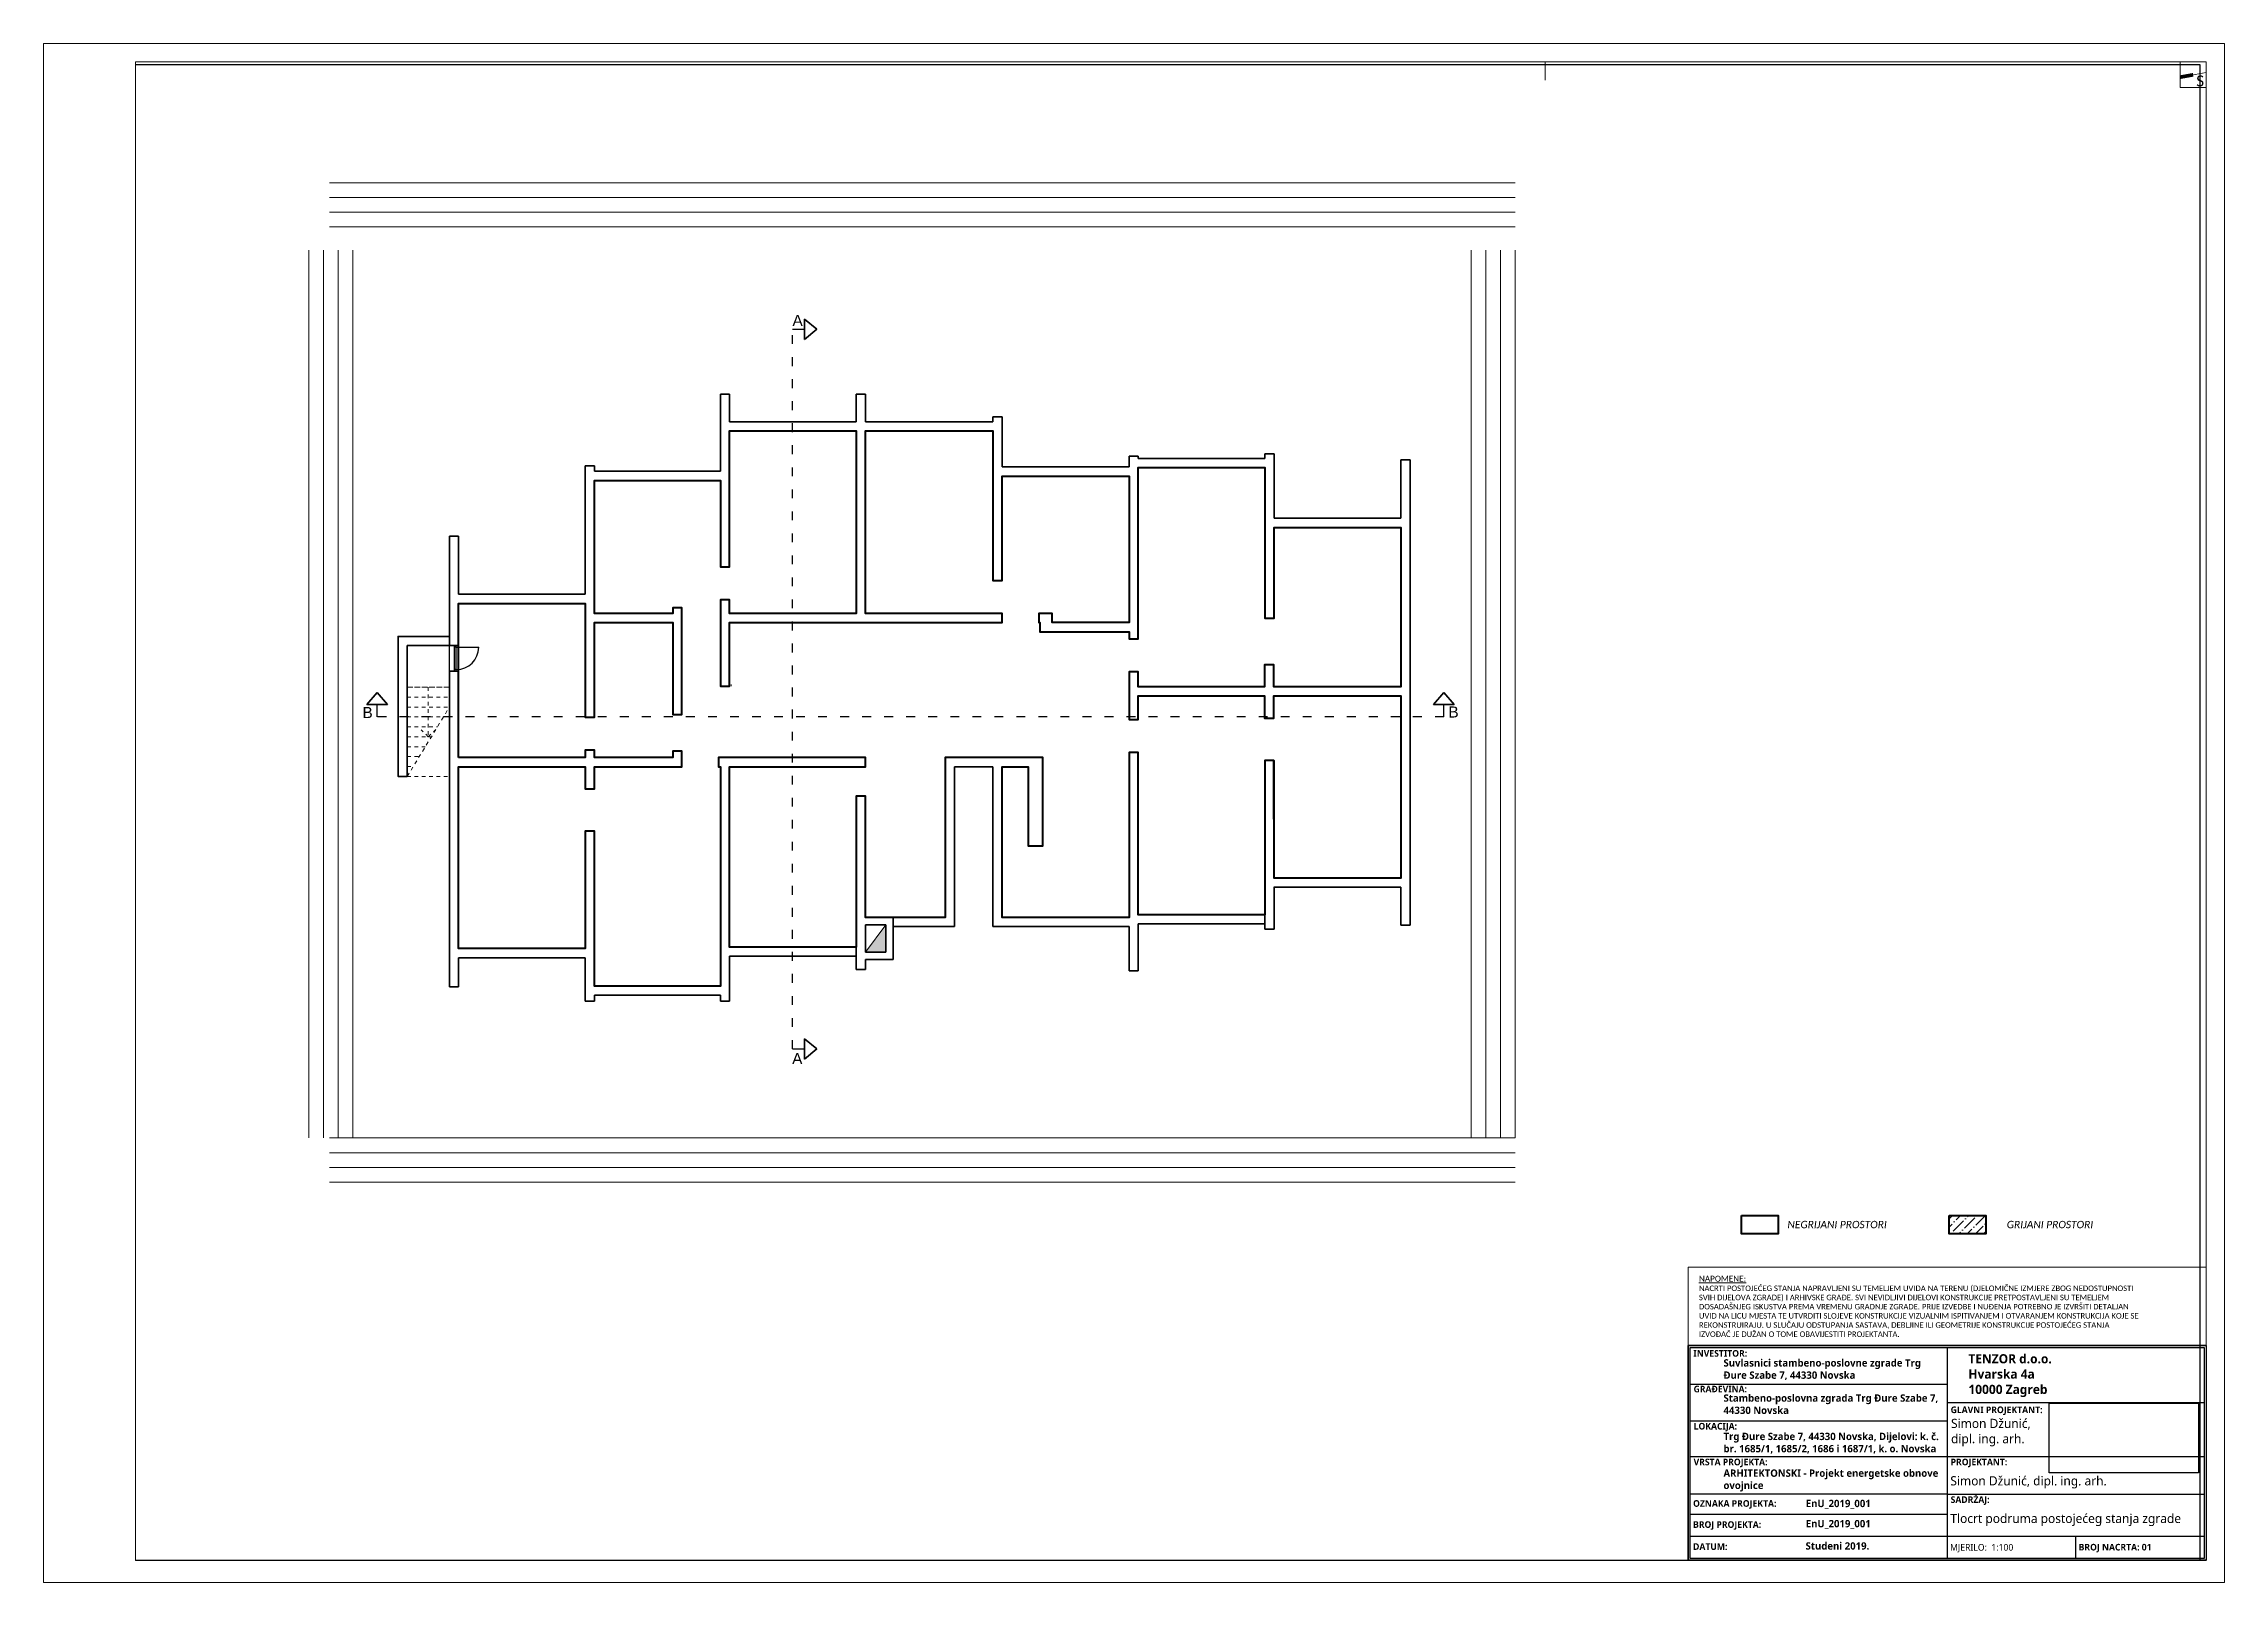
# Paper-space layout 'Podruma_1_100' of a CAD drawing. Header units: millimetres. Extents: x -1 to 593, y 0 to 419.
# The model-space entities are those that its viewports show. They can reach past a viewport. Long polylines and large blocks are cut down to what shows.
import ezdxf

# ---------------------------------------------------------------- set-up
doc = ezdxf.new("R2010")
doc.units = ezdxf.units.MM
for name, pattern in [('ACAD_ISO03W100', [30, 12, -18]), ('HIDDEN', [0.375, 0.25, -0.125]), ('HIDDENX2', [19.05, 12.7, -6.35])]:
    doc.linetypes.add(name, pattern=pattern)
doc.layers.get('0').update_dxf_attribs({"lineweight": 0})
doc.layers.get('Defpoints').update_dxf_attribs({"color": 250, "lineweight": 0})
for name, color, linetype, lineweight in [('05-podgled-tanko', 144, 'HIDDEN', 0), ('_MV', 240, 'Continuous', 0), ('_SASTAVNICA', 7, 'Continuous', 0), ('FIZIKA', 4, 'Continuous', 30), ('konture', 7, 'Continuous', 30), ('Kote', 1, 'Continuous', 15), ('sastavnica', 7, 'Continuous', 5), ('TP_01 - 0.35', 1, 'Continuous', 35), ('TP_03 - 0.15', 3, 'Continuous', 15), ('TP_07 - 0.20', 255, 'Continuous', 20)]:
    doc.layers.add(name, color=color, linetype=linetype, lineweight=lineweight)
doc.layers.add('_POVRŠINA', color=4, linetype='Continuous', lineweight=5, plot=False)
doc.layers.add('SAST_Linija sastavnice', color=255, linetype='Continuous', plot=False)
for name, color, linetype in [('SAST_Tekst i Sastavnica', 7, 'Continuous'), ('TP_Hatch', 252, 'Continuous'), ('TP_Hidden', 8, 'HIDDENX2'), ('TP_Otvori', 8, 'Continuous'), ('zidovi', 1, 'Continuous')]:
    doc.layers.add(name, color=color, linetype=linetype)
doc.styles.add('ARIAL', font='arial.ttf')
doc.styles.add('OPISI', font='swissl.ttf')
doc.styles.get("Standard").update_dxf_attribs({"font": 'arial.ttf', "height": 600})
doc.styles.add('Tekst15', font='arial.ttf', dxfattribs={"height": 15})
picture_1 = doc.add_image_def('image1.png', size_in_pixel=(240, 112))

msp = doc.modelspace()

# ---------------------------------------------------------------- hatches: boundary and pattern name
at = {"layer": 'TP_Hatch'}
h = msp.add_hatch(color=256, dxfattribs=at)
h.dxf.hatch_style = 1
h.paths.add_polyline_path([(198206.9, -223295.01), (198206.9, -223220.01), (198151.9, -223295.01)])

# ---------------------------------------------------------------- linework, layer by layer
at = {"layer": '05-podgled-tanko'}
for p, q in [((196903.79, -222573.2), (197018.9, -222573.2)), ((196903.79, -222600.2), (197018.9, -222600.2)), ((196961.34, -222573.2), (196961.34, -222708.39)), ((196903.79, -222627.2), (197018.9, -222627.2)), ((196903.79, -222654.2), (197002.45, -222654.2)), ((196903.79, -222681.2), (196986.01, -222681.2)), ((196903.79, -222708.2), (196969.57, -222708.2)), ((196961.34, -222708.39), (196941.72, -222688.77)), ((196961.16, -222708.2), (196961.53, -222708.2)), ((196961.34, -222708.39), (196980.97, -222688.77)), ((196903.79, -222735.2), (196953.12, -222735.2)), ((196903.79, -222762.2), (196936.68, -222762.2)), ((196903.79, -222789.2), (196920.23, -222789.2)), ((196903.79, -222816.2), (197018.9, -222816.2))]:
    msp.add_line(p, q, dxfattribs=at).dxf.unprotected_set("ltscale", 0)
msp.add_lwpolyline([(196903.79, -222816.2), (197018.9, -222816.2), (197018.9, -222573.2), (196903.79, -222573.2)], close=True, dxfattribs=at).dxf.unprotected_set("ltscale", 0)
msp.add_lwpolyline([(196903.79, -222816.2), (197018.9, -222627.2)], dxfattribs=at).dxf.unprotected_set("ltscale", 0)
at = {"layer": '_POVRŠINA', "linetype": 'ByBlock', "lineweight": 40, "ltscale": 5}
msp.add_lwpolyline([(197043.9, -222765.01), (197043.9, -222345.01), (197388.9, -222345.01), (197388.9, -222655.01), (197413.9, -222655.01), (197413.9, -222397.01), (197626.9, -222397.01), (197626.9, -222647.01), (197651.9, -222647.01), (197651.9, -222357.01), (197626.9, -222357.01), (197626.9, -222372.01), (197413.9, -222372.01), (197413.9, -222010.01), (197756.9, -222010.01), (197756.9, -222245.01), (197781.9, -222245.01), (197781.9, -221875.01), (198126.9, -221875.01), (198126.9, -222372.01), (197781.9, -222372.01), (197781.9, -222335.01), (197756.9, -222335.01), (197756.9, -222570.01), (197781.9, -222570.01), (197781.9, -222397.01), (198523.9, -222397.01), (198523.9, -222372.01), (198151.9, -222372.01), (198151.9, -221875.01), (198498.9, -221875.01), (198498.9, -222282.01), (198523.9, -222282.01), (198523.9, -221998.01), (198869.9, -221998.01), (198869.9, -222397.01), (198659.9, -222397.01), (198659.9, -222372.01), (198623.9, -222372.01), (198623.9, -222397.01), (198626.9, -222397.01), (198626.9, -222422.01), (198869.9, -222422.01), (198869.9, -222441.01), (198894.9, -222441.01), (198894.9, -221975.01), (199239.9, -221975.01), (199239.9, -222385.01), (199264.9, -222385.01), (199264.9, -222138.01), (199609.9, -222138.01), (199609.9, -222572.01), (199263.9, -222572.01), (199263.9, -222512.01), (199238.9, -222512.01), (199238.9, -222572.01), (198894.9, -222572.01), (198894.9, -222531.01), (198869.9, -222531.01), (198869.9, -222661.01), (198894.9, -222661.01), (198894.9, -222597.01), (199238.9, -222597.01), (199238.9, -222657.01), (199263.9, -222657.01), (199263.9, -222597.01), (199609.9, -222597.01), (199609.9, -223093.01), (199264.9, -223093.01), (199263.9, -222773.01), (199239.9, -222773.01), (199239.9, -223193.01), (198894.9, -223193.01), (198894.9, -222751.01), (198869.9, -222751.01), (198869.9, -223200.01), (198523.9, -223200.01), (198523.9, -222790.01), (198594.9, -222790.01), (198594.9, -223005.01), (198634.9, -223005.01), (198634.9, -222765.01), (198368.9, -222765.01), (198368.9, -223200.01), (198151.9, -223200.01), (198151.9, -222870.01), (198126.9, -222870.01), (198126.9, -223281.01), (197781.9, -223281.01), (197781.9, -222790.01), (198151.9, -222790.01), (198151.9, -222765.01), (197751.9, -222765.01), (197751.9, -222790.01), (197756.9, -222790.01), (197756.9, -223387.01), (197413.9, -223387.01), (197413.9, -222965.01), (197388.9, -222965.01), (197388.9, -223285.01), (197043.9, -223285.01), (197043.9, -222790.01), (197388.9, -222790.01), (197388.9, -222850.01), (197413.9, -222850.01), (197413.9, -222790.01), (197651.9, -222790.01), (197651.9, -222747.01), (197626.9, -222747.01), (197626.9, -222765.01), (197413.9, -222765.01), (197413.9, -222745.01), (197388.9, -222745.01), (197388.9, -222765.01), (197043.9, -222765.01)], dxfattribs=at)
at = {"layer": 'Defpoints', "linetype": 'ByBlock', "ltscale": 5}
for points in [[(196691.85, -221199.54), (199921.51, -221199.54)], [(196691.85, -221239.54), (199921.51, -221239.54)], [(196691.85, -221279.54), (199921.51, -221279.54)], [(196691.85, -221319.54), (199921.51, -221319.54)], [(199652.5, -221319.54), (199921.51, -221319.54)], [(196635.71, -223800.96), (196635.71, -221383.12)], [(196675.71, -223800.96), (196675.71, -221383.12)], [(196715.71, -223800.96), (196715.71, -221383.12)], [(196755.71, -223800.96), (196755.71, -221383.12)], [(199801.51, -223800.96), (199801.51, -221383.12)], [(199841.51, -223800.96), (199841.51, -221383.12)], [(199881.51, -223800.96), (199881.51, -221383.12)], [(199921.51, -223800.96), (199921.51, -221383.12)], [(196691.85, -223800.96), (199921.51, -223800.96)], [(196691.85, -223840.96), (199921.51, -223840.96)], [(196691.85, -223880.96), (199921.51, -223880.96)], [(196691.85, -223920.96), (199921.51, -223920.96)]]:
    msp.add_lwpolyline(points, dxfattribs=at)
at = {"layer": 'SAST_Linija sastavnice'}
msp.add_lwpolyline([(196149.02, -224977.75), (201787.02, -224977.75), (201787.02, -220877.75), (196149.02, -220877.75)], close=True, dxfattribs=at)
at = {"layer": 'TP_01 - 0.35'}
for p, q in [((197781.9, -221775.01), (197756.9, -221775.01)), ((197756.9, -221985.01), (197756.9, -221775.01)), ((197781.9, -221850.01), (197781.9, -221775.01)), ((198151.9, -221775.01), (198126.9, -221775.01)), ((198126.9, -221850.01), (198126.9, -221775.01)), ((198151.9, -221850.01), (198151.9, -221775.01)), ((197781.9, -221850.01), (198126.9, -221850.01)), ((197781.9, -221875.01), (198126.9, -221875.01)), ((197781.9, -222245.01), (197781.9, -221875.01)), ((198126.9, -222372.01), (198126.9, -221875.01)), ((198498.9, -221850.01), (198151.9, -221850.01)), ((198151.9, -222372.01), (198151.9, -221875.01)), ((198498.9, -221875.01), (198151.9, -221875.01)), ((198523.9, -221837.01), (198498.9, -221837.01)), ((198498.9, -221850.01), (198498.9, -221837.01)), ((198498.9, -222282.01), (198498.9, -221875.01)), ((198523.9, -221973.01), (198523.9, -221837.01)), ((198869.9, -221973.01), (198869.9, -221944.01)), ((198869.9, -221944.01), (198894.9, -221944.01)), ((198894.9, -221950.01), (198894.9, -221944.01)), ((199239.9, -221937.01), (199239.9, -221950.01)), ((199239.9, -221937.01), (199264.9, -221937.01)), ((199264.9, -221937.01), (199264.9, -222113.01)), ((197388.9, -222320.01), (197388.9, -221970.01)), ((197413.9, -221970.01), (197388.9, -221970.01)), ((197413.9, -221985.01), (197413.9, -221970.01)), ((197413.9, -221985.01), (197756.9, -221985.01)), ((198869.9, -221973.01), (198523.9, -221973.01)), ((198869.9, -221998.01), (198523.9, -221998.01)), ((198523.9, -222282.01), (198523.9, -221998.01)), ((198869.9, -222200.01), (198869.9, -221998.01)), ((198894.9, -221950.01), (199239.9, -221950.01)), ((198894.9, -222441.01), (198894.9, -221975.01)), ((198894.9, -221975.01), (199239.9, -221975.01)), ((199239.9, -221975.01), (199239.9, -222385.01)), ((199609.9, -221954.01), (199634.9, -221954.01)), ((199609.9, -221954.01), (199609.9, -222113.01)), ((199634.9, -221954.01), (199634.9, -222455.01)), ((197413.9, -222372.01), (197413.9, -222010.01)), ((197413.9, -222010.01), (197756.9, -222010.01)), ((197756.9, -222245.01), (197756.9, -222010.01)), ((199264.9, -222113.01), (199274.9, -222113.01)), ((199264.9, -222113.01), (199609.9, -222113.01)), ((197043.9, -222162.01), (197018.9, -222162.01)), ((197043.9, -222320.01), (197043.9, -222162.01)), ((199264.9, -222138.01), (199274.9, -222138.01)), ((199264.9, -222138.01), (199609.9, -222138.01)), ((199609.9, -222138.01), (199609.9, -222455.01)), ((197756.9, -222245.01), (197781.9, -222245.01)), ((198869.9, -222397.01), (198869.9, -222200.01)), ((198523.9, -222282.01), (198498.9, -222282.01)), ((197043.9, -222320.01), (197388.9, -222320.01)), ((197043.9, -222345.01), (197388.9, -222345.01)), ((197388.9, -222397.01), (197388.9, -222345.01)), ((197626.9, -222372.01), (197626.9, -222357.01)), ((197651.9, -222357.01), (197626.9, -222357.01)), ((197651.9, -222397.01), (197651.9, -222357.01)), ((197756.9, -222570.01), (197756.9, -222335.01)), ((197756.9, -222335.01), (197781.9, -222335.01)), ((197781.9, -222372.01), (197781.9, -222335.01)), ((197388.9, -222655.01), (197388.9, -222397.01)), ((197413.9, -222372.01), (197626.9, -222372.01)), ((197626.9, -222397.01), (197413.9, -222397.01)), ((197469.9, -222397.01), (197413.9, -222397.01)), ((197413.9, -222655.01), (197413.9, -222397.01)), ((197626.9, -222647.01), (197626.9, -222397.01)), ((197651.9, -222545.01), (197651.9, -222397.01)), ((197781.9, -222372.01), (198126.9, -222372.01)), ((197781.9, -222397.01), (198523.9, -222397.01)), ((197781.9, -222570.01), (197781.9, -222397.01)), ((198523.9, -222372.01), (198151.9, -222372.01)), ((198523.9, -222372.01), (198523.9, -222397.01)), ((198648.9, -222372.01), (198623.9, -222372.01)), ((198623.9, -222372.01), (198623.9, -222397.01)), ((198623.9, -222397.01), (198626.9, -222397.01)), ((198626.9, -222397.01), (198626.9, -222422.01)), ((198869.9, -222422.01), (198626.9, -222422.01)), ((198648.9, -222372.01), (198659.9, -222372.01)), ((198659.9, -222397.01), (198659.9, -222372.01)), ((198869.9, -222397.01), (198659.9, -222397.01)), ((198869.9, -222422.01), (198869.9, -222441.01)), ((198869.9, -222441.01), (198894.9, -222441.01)), ((199609.9, -222455.01), (199609.9, -222572.01)), ((199634.9, -222455.01), (199634.9, -222773.01)), ((198869.9, -222531.01), (198869.9, -222661.01)), ((198869.9, -222531.01), (198894.9, -222531.01)), ((198894.9, -222572.01), (198894.9, -222531.01)), ((199238.9, -222572.01), (199238.9, -222512.01)), ((199238.9, -222512.01), (199263.9, -222512.01)), ((199263.9, -222572.01), (199263.9, -222512.01)), ((197651.9, -222647.01), (197651.9, -222545.01)), ((197756.9, -222570.01), (197781.9, -222570.01)), ((198894.9, -222572.01), (199238.9, -222572.01)), ((198894.9, -222597.01), (199238.9, -222597.01)), ((198894.9, -222597.01), (198894.9, -222661.01)), ((199238.9, -222597.01), (199238.9, -222657.01)), ((199263.9, -222572.01), (199350.9, -222572.01)), ((199263.9, -222572.01), (199609.9, -222572.01)), ((199263.9, -222597.01), (199354.9, -222597.01)), ((199263.9, -222597.01), (199609.9, -222597.01)), ((199263.9, -222597.01), (199263.9, -222657.01)), ((199609.9, -222597.01), (199609.9, -222773.01)), ((197388.9, -222655.01), (197413.9, -222655.01)), ((197626.9, -222647.01), (197651.9, -222647.01)), ((198869.9, -222661.01), (198894.9, -222661.01)), ((199238.9, -222657.01), (199263.9, -222657.01)), ((197043.9, -222765.01), (197388.9, -222765.01)), ((197388.9, -222745.01), (197413.9, -222745.01)), ((197388.9, -222765.01), (197388.9, -222745.01)), ((197413.9, -222765.01), (197413.9, -222745.01)), ((197413.9, -222765.01), (197626.9, -222765.01)), ((197626.9, -222765.01), (197626.9, -222747.01)), ((197626.9, -222747.01), (197651.9, -222747.01)), ((197651.9, -222765.01), (197651.9, -222747.01)), ((197651.9, -222790.01), (197651.9, -222765.01)), ((197751.9, -222765.01), (198151.9, -222765.01)), ((197751.9, -222790.01), (197751.9, -222765.01)), ((198151.9, -222790.01), (198151.9, -222765.01)), ((198368.9, -222765.01), (198368.9, -223056.01)), ((198368.9, -222765.01), (198634.9, -222765.01)), ((198634.9, -222765.01), (198634.9, -223005.01)), ((198869.9, -222751.01), (198894.9, -222751.01)), ((198869.9, -222751.01), (198869.9, -223200.01)), ((198894.9, -222751.01), (198894.9, -222783.01)), ((199239.9, -222773.01), (199239.9, -223118.01)), ((199239.9, -222773.01), (199263.9, -222773.01)), ((199263.9, -222773.01), (199264.9, -222773.01)), ((199264.9, -222773.01), (199264.9, -222783.01)), ((199609.9, -222773.01), (199609.9, -223093.01)), ((199634.9, -222773.01), (199634.9, -223221.01)), ((197043.9, -222965.01), (197043.9, -222790.01)), ((197043.9, -222790.01), (197388.9, -222790.01)), ((197388.9, -222790.01), (197388.9, -222850.01)), ((197413.9, -222790.01), (197413.9, -222850.01)), ((197413.9, -222790.01), (197473.9, -222790.01)), ((197466.9, -222790.01), (197651.9, -222790.01)), ((197751.9, -222790.01), (197756.9, -222790.01)), ((197756.9, -222965.01), (197756.9, -222790.01)), ((197781.9, -222790.01), (198126.9, -222790.01)), ((197781.9, -223281.01), (197781.9, -222790.01)), ((198126.9, -222790.01), (198151.9, -222790.01)), ((198393.9, -222790.01), (198393.9, -223200.01)), ((198498.9, -222790.01), (198393.9, -222790.01)), ((198498.9, -222790.01), (198498.9, -223225.01)), ((198523.9, -222790.01), (198523.9, -223200.01)), ((198523.9, -222790.01), (198594.9, -222790.01)), ((198594.9, -222790.01), (198594.9, -223005.01)), ((198894.9, -222783.01), (198894.9, -223193.01)), ((199264.9, -222783.01), (199264.9, -223093.01)), ((197413.9, -222850.01), (197388.9, -222850.01)), ((198126.9, -223342.01), (198126.9, -222870.01)), ((198126.9, -222870.01), (198151.9, -222870.01)), ((198151.9, -223200.01), (198151.9, -222870.01)), ((197018.9, -223285.01), (197018.9, -222965.01)), ((197043.9, -223285.01), (197043.9, -222965.01)), ((197388.9, -222965.01), (197413.9, -222965.01)), ((197388.9, -223285.01), (197388.9, -222965.01)), ((197413.9, -223310.01), (197413.9, -222965.01)), ((197756.9, -223387.01), (197756.9, -222975.01)), ((198594.9, -223005.01), (198634.9, -223005.01)), ((198368.9, -223056.01), (198368.9, -223200.01)), ((199239.9, -223118.01), (199239.9, -223123.01)), ((199239.9, -223123.01), (199239.9, -223218.01)), ((199263.9, -223118.01), (199280.9, -223118.01)), ((199264.9, -223093.01), (199280.9, -223093.01)), ((199264.9, -223118.01), (199264.9, -223232.01)), ((199280.9, -223093.01), (199609.9, -223093.01)), ((199280.9, -223118.01), (199609.9, -223118.01)), ((199609.9, -223118.01), (199609.9, -223221.01)), ((198894.9, -223193.01), (199239.9, -223193.01)), ((199239.9, -223193.01), (199239.9, -223218.01)), ((198368.9, -223200.01), (198151.9, -223200.01)), ((198151.9, -223295.01), (198151.9, -223220.01)), ((198206.9, -223220.01), (198151.9, -223220.01)), ((198206.9, -223295.01), (198206.9, -223220.01)), ((198226.9, -223315.01), (198226.9, -223200.01)), ((198393.9, -223225.01), (198226.9, -223225.01)), ((198393.9, -223200.01), (198393.9, -223225.01)), ((198498.9, -223225.01), (198523.9, -223225.01)), ((198523.9, -223200.01), (198869.9, -223200.01)), ((198523.9, -223225.01), (198869.9, -223225.01)), ((198869.9, -223225.01), (198869.9, -223346.01)), ((198894.9, -223218.01), (199239.9, -223218.01)), ((198894.9, -223218.01), (198894.9, -223346.01)), ((199239.9, -223218.01), (199239.9, -223232.01)), ((199264.9, -223232.01), (199239.9, -223232.01)), ((199609.9, -223221.01), (199634.9, -223221.01)), ((197018.9, -223389.01), (197018.9, -223285.01)), ((197043.9, -223285.01), (197388.9, -223285.01)), ((197043.9, -223389.01), (197043.9, -223310.01)), ((197043.9, -223310.01), (197388.9, -223310.01)), ((197388.9, -223428.01), (197388.9, -223310.01)), ((197413.9, -223387.01), (197413.9, -223310.01)), ((197886.9, -223281.01), (197781.9, -223281.01)), ((197781.9, -223428.01), (197781.9, -223306.01)), ((197886.9, -223306.01), (197781.9, -223306.01)), ((197886.9, -223281.01), (198126.9, -223281.01)), ((197886.9, -223306.01), (198126.9, -223306.01)), ((198206.9, -223295.01), (198151.9, -223295.01)), ((198151.9, -223342.01), (198151.9, -223315.01)), ((198226.9, -223315.01), (198151.9, -223315.01)), ((198126.9, -223342.01), (198151.9, -223342.01)), ((198894.9, -223346.01), (198869.9, -223346.01)), ((197043.9, -223389.01), (197018.9, -223389.01)), ((197388.9, -223428.01), (197413.9, -223428.01)), ((197413.9, -223387.01), (197756.9, -223387.01)), ((197413.9, -223412.01), (197756.9, -223412.01)), ((197413.9, -223428.01), (197413.9, -223412.01)), ((197756.9, -223428.01), (197756.9, -223412.01)), ((197756.9, -223428.01), (197781.9, -223428.01))]:
    msp.add_line(p, q, dxfattribs=at)
for points in [[(199264.9, -222138.01), (199264.9, -222385.01), (199239.9, -222385.01), (199239.9, -222050.01)], [(197018.9, -222162.01), (197018.9, -222459.82), (197043.9, -222459.82), (197043.9, -222345.01)], [(197018.9, -222434.82), (196878.79, -222434.82), (196878.79, -222816.2), (196903.79, -222816.2), (196903.79, -222459.82), (197018.9, -222459.82)], [(197018.9, -222965.01), (197018.9, -222529.63), (197043.9, -222529.63), (197043.9, -222765.01)]]:
    msp.add_lwpolyline(points, dxfattribs=at)
at = {"layer": 'TP_03 - 0.15'}
msp.add_line((197785.9, -222566.01), (197785.9, -222570.01), dxfattribs=at)
at = {"layer": 'TP_07 - 0.20'}
msp.add_line((198206.9, -223220.01), (198151.9, -223295.01), dxfattribs=at)
at = {"layer": 'TP_Hidden'}
for p, q in [((197018.9, -222529.63), (197018.9, -222459.63)), ((197043.9, -222529.63), (197043.9, -222459.63))]:
    msp.add_line(p, q, dxfattribs=at)
at = {"layer": 'TP_Otvori'}
for p, q in [((197032.96, -222529.63), (197032.96, -222459.63)), ((197037.34, -222464), (197032.96, -222464)), ((197037.34, -222529.63), (197037.34, -222459.63)), ((197037.34, -222464), (197098.59, -222464)), ((197036.4, -222529.63), (197018.9, -222529.63)), ((197037.34, -222525.25), (197032.96, -222525.25))]:
    msp.add_line(p, q, dxfattribs=at)
msp.add_arc((197037.34, -222464), 61.25, 270, 0, dxfattribs=at)
at = {"layer": 'zidovi'}
for p, q in [((198019.19, -221598.23), (197986.22, -221570.47)), ((198019.19, -221598.23), (197986.22, -221626)), ((198019.19, -223558.23), (197986.22, -223530.46)), ((198019.19, -223558.23), (197986.22, -223585.99))]:
    msp.add_line(p, q, dxfattribs=at)
at = {"layer": 'zidovi', "linetype": 'ACAD_ISO03W100', "ltscale": 0.02}
for p, q in [((197952.7, -223558.23), (197952.7, -221598.23)), ((199727.03, -222653.65), (196821.97, -222653.65))]:
    msp.add_line(p, q, dxfattribs=at)
at = {"layer": 'zidovi', "linetype": 'ACAD_ISO03W100'}
for p, q in [((197952.7, -221598.23), (197986.22, -221598.23)), ((196821.97, -222653.65), (196821.97, -222620.13)), ((199727.03, -222653.65), (199727.03, -222620.13)), ((197952.7, -223558.23), (197986.22, -223558.23))]:
    msp.add_line(p, q, dxfattribs=at)
at = {"layer": 'zidovi', "linetype": 'ACAD_ISO03W100', "lineweight": 35}
for points in [[(198019.19, -221598.23), (197986.22, -221570.47), (197986.22, -221626), (198019.19, -221598.23)], [(198019.19, -223558.23), (197986.22, -223530.46), (197986.22, -223585.99), (198019.19, -223558.23)]]:
    msp.add_lwpolyline(points, dxfattribs=at)
at = {"layer": 'zidovi', "lineweight": 35}
for points in [[(196821.97, -222587.16), (196794.2, -222620.13), (196849.73, -222620.13), (196821.97, -222587.16)], [(199727.03, -222587.16), (199699.27, -222620.13), (199754.8, -222620.13), (199727.03, -222587.16)]]:
    msp.add_lwpolyline(points, dxfattribs=at)

# ---------------------------------------------------------------- texts
at = {"layer": 'Kote', "char_height": 30, "width": 9972.3862, "attachment_point": 1, "style": 'Tekst15'}
for s, insert in [('\\A1;A', (197953.11, -221559.08)), ('\\A1;B', (196781.99, -222627.09)), ('\\A1;B', (199739.48, -222625.66)), ('\\A1;A', (197952.19, -223569.59))]:
    msp.add_mtext(s, dxfattribs=dict(at, insert=insert))

psp = doc.layouts.new('Podruma_1_100')

# ---------------------------------------------------------------- hatches: boundary and pattern name
at = {"ltscale": 50}
h = psp.add_hatch(dxfattribs=at)
h.set_pattern_fill('ANSI36', color=256, scale=0.5)
h.set_pattern_definition([(45, (2.8887, 46.328), (0.841899, 3.086963), [3.96875, -0.79375, 0, -0.79375])])
h.paths.add_polyline_path([(528.16, 100.01), (518.16, 100.01), (518.16, 95.05), (528.16, 95.05)])

# ---------------------------------------------------------------- linework, layer by layer
at = {"ltscale": 5}
for points in [[(-0.8, 419.21), (593.12, 419.21), (593.13, 0.07), (-0.79, 0.07)], [(24.2, 414.21), (588.12, 414.21), (588.13, 6.07), (24.21, 6.07)], [(24.21, 414.21), (588.12, 414.21), (588.13, 6.09), (24.21, 6.07)]]:
    psp.add_lwpolyline(points, close=True, dxfattribs=at)
at = {"const_width": 1}
psp.add_lwpolyline([(581.12, 410.07), (584.62, 410.71)], dxfattribs=at)
psp.add_lwpolyline([(581.12, 407.21), (581.12, 414.21), (588.12, 414.21), (588.12, 407.21)], close=True)
psp.add_lwpolyline([(588.12, 411.34), (581.18, 410.08)])
at = {"lineweight": 50, "ltscale": 50}
for points in [[(461.59, 100.01), (471.59, 100.01), (471.59, 95.05), (461.59, 95.05)], [(518.16, 100.01), (528.16, 100.01), (528.16, 95.05), (518.16, 95.05)]]:
    psp.add_lwpolyline(points, close=True, dxfattribs=at)
at = {"layer": '_SASTAVNICA'}
psp.add_lwpolyline([(408.12, 409.21), (408.12, 414.21)], dxfattribs=at)
psp.add_lwpolyline([(447.12, 64.59), (588.13, 64.59), (588.13, 85.91), (447.12, 85.91)], close=True, dxfattribs=at)
at = {"layer": 'konture'}
for p, q in [((588.12, 64.59), (447.12, 64.59)), ((447.12, 64.59), (447.12, 6.09))]:
    psp.add_line(p, q, dxfattribs=at)
at = {"layer": 'SAST_Tekst i Sastavnica'}
for p, q in [((517.62, 64.09), (517.62, 6.59)), ((447.62, 54.09), (517.62, 54.09)), ((517.62, 49.09), (587.62, 49.09)), ((447.62, 44.09), (517.62, 44.09)), ((447.62, 34.34), (517.62, 34.34)), ((517.62, 34.34), (587.62, 34.34)), ((517.62, 24.09), (447.62, 24.09)), ((517.62, 24.09), (587.62, 24.09)), ((517.62, 18.59), (447.62, 18.59)), ((517.62, 12.59), (447.62, 12.59)), ((587.62, 12.59), (517.62, 12.59)), ((552.62, 12.59), (552.62, 6.59))]:
    psp.add_line(p, q, dxfattribs=at)
for points in [[(447.12, 64.59), (588.12, 64.59), (588.12, 6.09), (447.12, 6.09)], [(447.12, 64.59), (588.12, 64.59), (588.12, 6.09), (447.12, 6.09)], [(447.62, 64.09), (587.62, 64.09), (587.62, 6.59), (447.62, 6.59)]]:
    psp.add_lwpolyline(points, close=True, dxfattribs=at)

# ---------------------------------------------------------------- texts
at = {"color": 1, "char_height": 2, "attachment_point": 4}
for s, insert, width in [('{\\fCalibri|b0|i1|c238|p34;\\C256; NEGRIJANI PROSTORI}', (473.42, 97.53), 29.9383), ('{\\fCalibri|b0|i1|c238|p34;\\C256; GRIJANI PROSTORI}', (533.16, 97.53), 26.1293)]:
    psp.add_mtext(s, dxfattribs=dict(at, insert=insert, width=width))
at = {"layer": '_SASTAVNICA'}
for s, insert, char_height, width, attachment_point in [('{\\fCalibri|b0|i0|c238|p34;S}', (585.46, 410.54), 3, 7, 1), ('{\\fCalibri|b0|i0|c238|p34;\\LNAPOMENE: \\fCalibri|b1|i0|c238|p34;\\H0.93747x;\\l\\P\\fCalibri|b0|i0|c238|p34;NACRTI POSTOJEĆEG STANJA NAPRAVLJENI SU TEMELJEM UVIDA NA TERENU (DJELOMIČNE IZMJERE ZBOG NEDOSTUPNOSTI SVIH DIJELOVA ZGRADE) I ARHIVSKE GRAĐE. SVI NEVIDLJIVI DIJELOVI KONSTRUKCIJE PRETPOSTAVLJENI SU TEMELJEM DOSADAŠNJEG ISKUSTVA PREMA VREMENU GRADNJE ZGRADE. PRIJE IZVEDBE I NUĐENJA POTREBNO JE IZVRŠITI DETALJAN UVID NA LICU MJESTA TE UTVRDITI SLOJEVE KONSTRUKCIJE VIZUALNIM ISPITIVANJEM I OTVARANJEM KONSTRUKCIJA KOJE SE REKONSTRUIRAJU. U SLUČAJU ODSTUPANJA SASTAVA, DEBLJINE ILI GEOMETRIJE KONSTRUKCIJE POSTOJEĆEG STANJA IZVOĐAČ JE DUŽAN O TOME OBAVIJESTITI PROJEKTANTA.\\C7; }', (450.02, 75.25), 1.6, 120.2696, 4)]:
    psp.add_mtext(s, dxfattribs=dict(at, insert=insert, char_height=char_height, width=width, attachment_point=attachment_point))
at = {"layer": 'SAST_Tekst i Sastavnica', "attachment_point": 1, "style": 'OPISI'}
for s, insert, char_height, width in [('\\fSegoe UI Semibold|b0|i0;INVESTITOR:', (448.51, 63.35), 1.8, 18.3788), ('\\fSegoe UI Semibold|b0|i0|c238;GRAĐEVINA:', (448.57, 53.64), 1.8, 18.9026), ('{\\fSegoe UI Semilight|b1|i0|c238|p34;Stambeno-poslovna zgrada Trg Đure Szabe 7, 44330 Novska}', (456.71, 51.28), 2, 60.2044), ('\\fSegoe UI Semibold|b0|i0;GLAVNI PROJEKTANT:', (518.57, 47.98), 1.8, 29.1605), ('\\fSegoe UI Semibold|b0|i0;LOKACIJA:', (448.57, 43.51), 1.8, 18.9026), ('{\\fSegoe UI Semilight|b1|i0|c238|p34;Trg Đure Szabe 7, 44330 Novska, Dijelovi: k. č. br. 1685/1, 1685/2, 1686 i 1687/1, k. o. Novska}', (456.71, 40.83), 2, 60.2044), ('\\fSegoe UI Semibold|b0|i0;VRSTA PROJEKTA:', (448.57, 33.76), 1.8, 34.2514), ('\\fSegoe UI Semilight|b1|i0;ARHITEKTONSKI - Projekt energetske obnove ovojnice', (456.71, 30.83), 2, 58.8493), ('\\fSegoe UI Semibold|b0|i0;PROJEKTANT:', (518.57, 33.76), 1.8, 18.9026), ('\\fSegoe UI Semibold|b0|i0;SADRŽAJ:', (518.57, 23.51), 1.8, 18.9026), ('{\\fSegoe UI Semilight|b1|i0|c238|p34;EnU_2019_001}', (479.11, 22.57), 2, 40.0376), ('{\\fSegoe UI Semilight|b1|i0|c238|p34;EnU_2019_001}', (479.11, 17.07), 2, 40.0376), ('{\\fSegoe UI Semilight|b1|i0|c238|p34;Studeni 2019.}', (479.07, 11), 2, 40.0376)]:
    psp.add_mtext(s, dxfattribs=dict(at, insert=insert, char_height=char_height, width=width))
at = {"layer": 'SAST_Tekst i Sastavnica', "color": 1, "insert": (456.71, 60.86), "char_height": 2, "width": 60.2044, "attachment_point": 1, "style": 'OPISI'}
psp.add_mtext('{\\fSegoe UI Semilight|b1|i0|c238|p34;\\C256;Suvlasnici stambeno-poslovne zgrade Trg Đure Szabe 7, 44330 Novska}', dxfattribs=at)
at = {"layer": 'SAST_Tekst i Sastavnica', "char_height": 1.8, "attachment_point": 4, "style": 'ARIAL'}
for s, insert in [('\\fSegoe UI Semibold|b0|i0;OZNAKA PROJEKTA:', (448.42, 21.3)), ('\\fSegoe UI Semibold|b0|i0;BROJ PROJEKTA:', (448.42, 15.56)), ('\\fSegoe UI Semibold|b0|i0;DATUM:', (448.42, 9.8)), ('\\fSegoe UI Semilight|b0|i0;MJERILO:  1:100', (518.42, 9.39)), ('{\\fSegoe UI Semibold|b0|i0|c0|p34;BROJ NACRTA: \\fSegoe UI Semibold|b0|i0|c238|p34;01}', (553.42, 9.4))]:
    psp.add_mtext(s, dxfattribs=dict(at, insert=insert))
at = {"layer": 'sastavnica', "insert": (520.02, 56.39), "char_height": 2.5, "width": 54.0003, "attachment_point": 4}
psp.add_mtext('\\fSegoe UI Semibold|b1|i0;    TENZOR d.o.o.\\P    Hvarska 4a\\P    10000 Zagreb', dxfattribs=at)
at = {"layer": 'sastavnica', "char_height": 2.5, "attachment_point": 4, "style": 'ARIAL'}
for s, insert, width in [('{\\fSegoe UI Semilight|b0|i0|c238|p34;Simon Džunić, \\Pdipl. ing. arh.}', (518.68, 40.87), 47.5), ('\\fSegoe UI Semilight|b0|i0|c238;Simon Džunić, dipl. ing. arh.', (518.49, 27.32), 47.5), ('{\\fSegoe UI Semilight|b0|i0|c238|p34;Tlocrt podruma postojećeg stanja zgrade }', (518.49, 17.07), 70.0559)]:
    psp.add_mtext(s, dxfattribs=dict(at, insert=insert, width=width))

# ---------------------------------------------------------------- pictures from other files: only their frames are drawn
at = {"layer": 'FIZIKA', "ltscale": 5}
image = psp.add_image(picture_1, insert=(545.4, 29.91), size_in_units=(40.64, 18.97), dxfattribs=at)
image.dxf.flags = 7

# ---------------------------------------------------------------- viewports
at = {"layer": '_MV', "color": 7, "ltscale": 50, "true_color": 0xffffff, "view_twist_angle": 360}
psp.add_viewport(center=(306.17, 210.15), size=(563.91, 408.12), view_center_point=(198983.26, -222910.63), view_height=4081.2038, dxfattribs=at)

doc.saveas('drawing.dxf')
